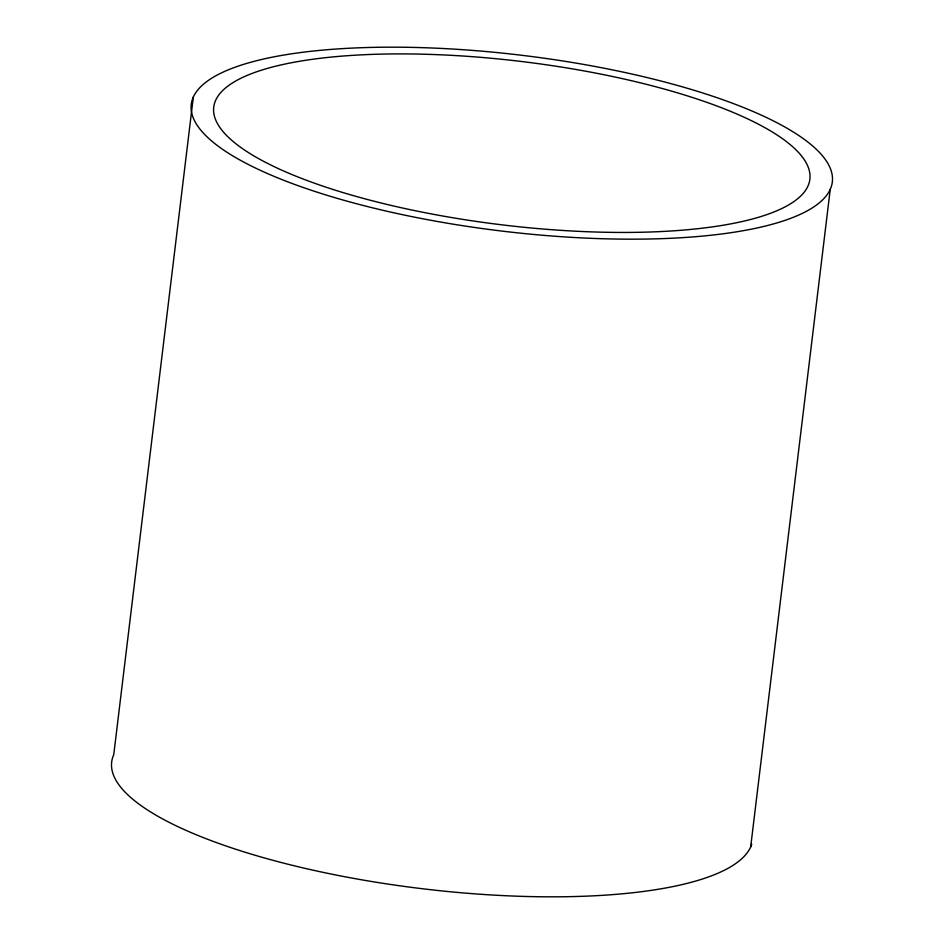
<?xml version="1.0" encoding="UTF-8"?>
<svg xmlns="http://www.w3.org/2000/svg" width="944" height="944" viewBox="0 0 944 944"><rect width="100%" height="100%" fill="white"/><g stroke="black" fill="none" stroke-linecap="round" stroke-linejoin="round"><path stroke-width="1.42" d="M193.331 97.031L113.752 754.681A322.872 88.453 6.9 0 0 399.418 885.743A322.872 88.453 6.9 0 0 751.731 844.219M750.669 846.969L830.248 189.319A322.872 88.453 6.9 0 0 385.447 47.2A322.872 88.453 6.9 0 0 319.686 193.001A322.872 88.453 6.9 0 0 830.248 189.319M333.149 189.508A300.251 82.258 6.9 0 0 807.934 186.086A300.251 82.258 6.9 0 0 394.297 53.926A300.251 82.258 6.9 0 0 333.149 189.508"/></g></svg>
